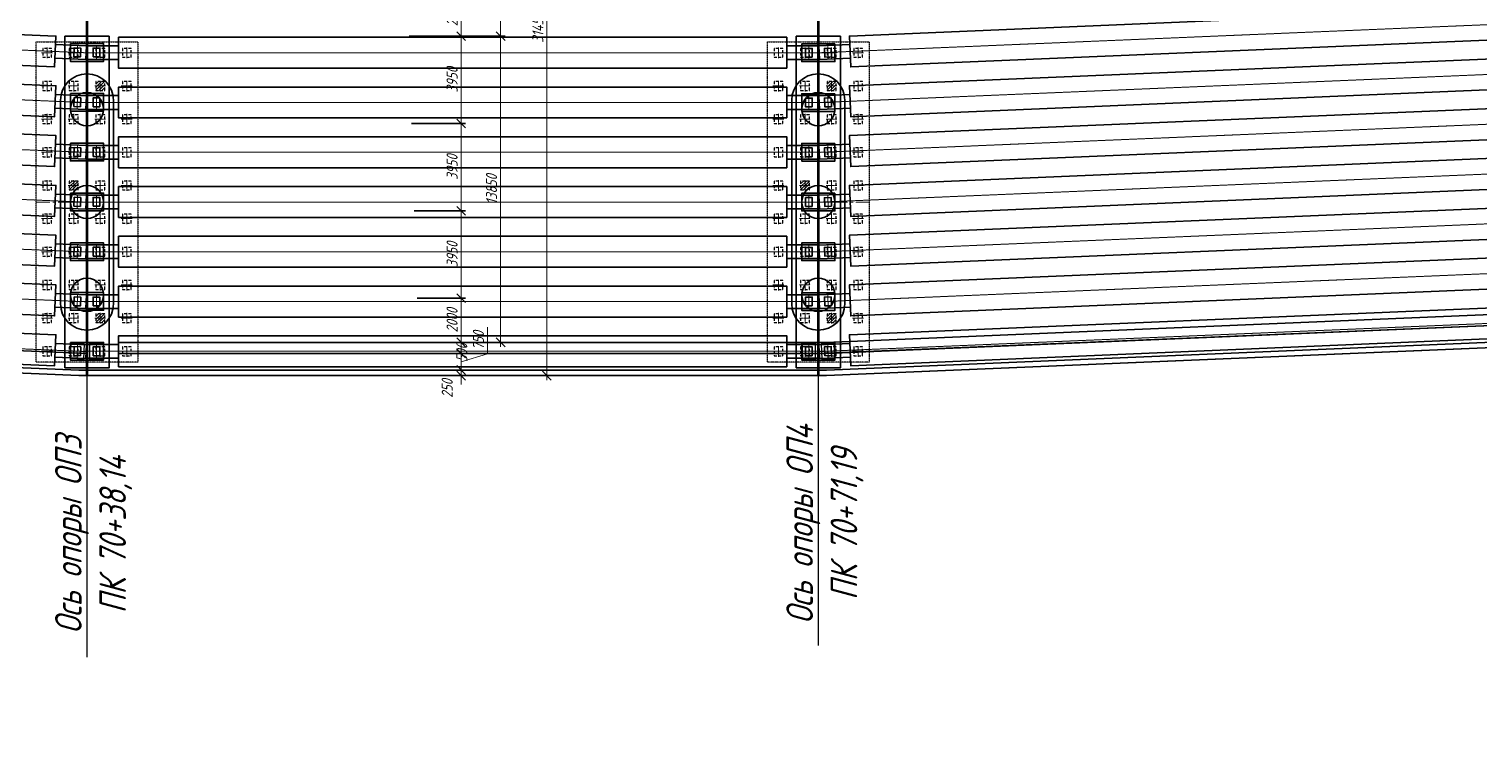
# Model space of a CAD drawing. Header units: millimetres. Extents: x 265754 to 14267433, y -6145605 to 2433772.
# Drawn here: x 6833926 to 6899456, y -503989 to -472330 of the extents above; entities that cross this region are included whole.
import ezdxf
from ezdxf import colors
from ezdxf.entities.mleader import LeaderData, LeaderLine
from ezdxf.math import Vec2, Vec3

# ---------------------------------------------------------------- set-up
doc = ezdxf.new("R2010")
doc.units = ezdxf.units.MM
doc.linetypes.add('невидимая', pattern=[9.525, 6.35, -3.175])
doc.linetypes.add('осевая', pattern=[2, 1.25, -0.25, 0.25, -0.25])
for name, color, linetype, lineweight in [('1-Бетон', 106, 'Continuous', 35), ('ИС_Выноски', 3, 'Continuous', 18), ('ИС_Ось', 3, 'осевая', 18), ('ИС_Размер', 3, 'Continuous', 18)]:
    doc.layers.add(name, color=color, linetype=linetype, lineweight=lineweight)
doc.layers.add('_Defpoints', color=8, linetype='Continuous', plot=False)
doc.layers.add('ИС_Невидимая', color=4, linetype='невидимая')
doc.layers.add('Штриховая', color=7, linetype='Continuous')
doc.styles.add('0', font='isocpeur.ttf', dxfattribs={"width": 0.8, "oblique": 15})
doc.styles.add('ISOCPEUR', font='isocpeur.ttf', dxfattribs={"width": 0.8, "oblique": 15, "height": 2.5})
doc.dimstyles.new('М200', dxfattribs={"dimscale": 200, "dimtxt": 2.5, "dimasz": 2, "dimexe": 1, "dimexo": 1, "dimgap": 0.8, "dimtad": 1, "dimdec": 0, "dimzin": 0, "dimdsep": 46, "dimtxsty": '0', "dimblk": 'OBLIQUE', "dimcen": 0.09, "dimdle": 1, "dimclrd": 256, "dimclre": 256, "dimclrt": 256, "dimadec": 4, "dimazin": 0, "dimtfac": 1, "dimtdec": 0, "dimtmove": 1, "dimatfit": 2, "dimfxl": 1, "dimtolj": 1, "dimtzin": 0, "dimlwd": -1, "dimarcsym": 0})
doc.dimstyles.new('М400нов', dxfattribs={"dimscale": 400, "dimtxt": 2.5, "dimasz": 2, "dimexe": 1, "dimexo": 1, "dimgap": 0.8, "dimtad": 1, "dimdec": 0, "dimzin": 0, "dimdsep": 46, "dimtxsty": '0', "dimblk": 'OBLIQUE', "dimcen": 0.09, "dimdle": 1, "dimclrd": 256, "dimclre": 256, "dimclrt": 256, "dimadec": 4, "dimazin": 0, "dimtfac": 1, "dimtdec": 0, "dimtmove": 1, "dimatfit": 2, "dimfxl": 1, "dimtolj": 1, "dimtzin": 0, "dimlwd": -1, "dimarcsym": 0})

# ---------------------------------------------------------------- blocks, each defined once
blk = doc.blocks.new('_None')
blk = doc.blocks.new('*D292')
at = {"layer": '1-Бетон', "transparency": 16777216}
blk.add_line((6933750, -658489), (6934314, -664008), dxfattribs=at)
blk.add_solid([(6934447, -663994), (6934182, -664022), (6934396, -664804)], dxfattribs=at)
at = {"layer": 'Defpoints', "color": 0, "transparency": 16777216}
for p in [(6853074, 131052), (6934396, -664804)]:
    blk.add_point(p, dxfattribs=at)
at = {"layer": '1-Бетон', "transparency": 16777216, "insert": (6934808, -660767), "char_height": 1000, "attachment_point": 5, "rotation": 275.83435, "style": '0'}
blk.add_mtext('\\A1;R800000', dxfattribs=at)
blk = doc.blocks.new('б33 план')
at = {"layer": '1-Бетон'}
blk.add_lwpolyline([(1400, 700), (31600, 700), (31600, -700), (1400, -700)], close=True, dxfattribs=at)
for points in [[(1400, 310), (0, 310), (0, -310), (1400, -310)], [(31600, 310), (33000, 310), (33000, -310), (31600, -310)]]:
    blk.add_lwpolyline(points, dxfattribs=at)
at = {"layer": 'ИС_Ось', "color": 3, "ltscale": 20}
for points in [[(0, 0), (33000, 0)], [(400, 310), (400, -310)], [(32600, 310), (32600, -310)]]:
    blk.add_lwpolyline(points, dxfattribs=at)
blk = doc.blocks.new('*U1858')
at = {"rotation": 182.4098864728825}
blk.add_blockref('б33 план', (16485, 694), dxfattribs=at)
blk = doc.blocks.new('*U1859')
at = {"layer": '_Defpoints', "color": 0, "linetype": 'ByBlock', "lineweight": -2, "transparency": 16777216}
for p in [(0, -15764), (0, -18016), (0, -20268), (0, -22520), (0, -24772), (0, -27024), (0, -29276)]:
    blk.add_blockref('*U1858', p, dxfattribs=at)
blk = doc.blocks.new('*U1856')
blk.add_blockref('б33 план', (-16500, 0))
blk = doc.blocks.new('*U1857')
at = {"layer": '_Defpoints', "color": 0, "linetype": 'ByBlock', "lineweight": -2, "transparency": 16777216}
for p in [(0, 29250), (0, 27000), (0, 24750), (0, 22500), (0, 20250), (0, 18000), (0, 15750), (0, 13500), (0, 11250), (0, 9000), (0, 6750), (0, 4500), (0, 2250), (0, 0)]:
    blk.add_blockref('*U1856', p, dxfattribs=at)
blk = doc.blocks.new('_OBLIQUE')
at = {"color": 0, "linetype": 'ByBlock', "lineweight": -2}
blk.add_line((0.5, 0.5), (-0.5, -0.5), dxfattribs=at)
blk = doc.blocks.new('*D162')
at = {"layer": 'Defpoints', "color": 0, "linetype": 'Continuous', "transparency": 16777216}
for p in [(6486585, -666598), (6486826, -671298), (6491153, -671298)]:
    blk.add_point(p, dxfattribs=at)
at = {"layer": 'ИС_Размер', "transparency": 16777216}
blk.add_line((6491153, -666398), (6491153, -671498), dxfattribs=at)
at = {"layer": 'ИС_Размер', "lineweight": -2, "transparency": 16777216}
for p, q in [((6486785, -666598), (6491353, -666598)), ((6487026, -671298), (6491353, -671298))]:
    blk.add_line(p, q, dxfattribs=at)
at = {"layer": 'ИС_Размер', "linetype": 'Continuous', "transparency": 16777216, "xscale": 400, "yscale": 400, "zscale": 400}
for p, rotation in [((6491153, -666598), 90), ((6491153, -671298), 270)]:
    blk.add_blockref('_OBLIQUE', p, dxfattribs=dict(at, rotation=rotation))
at = {"layer": 'ИС_Размер', "linetype": 'Continuous', "transparency": 16777216, "insert": (6490743, -668948), "char_height": 500, "attachment_point": 5, "rotation": 90, "style": '0'}
blk.add_mtext('\\A1;4700', dxfattribs=at)
blk = doc.blocks.new('*D163')
at = {"layer": 'Defpoints', "color": 0, "transparency": 16777216}
for p in [(6487369, -669298), (6486826, -671298), (6489371, -671298)]:
    blk.add_point(p, dxfattribs=at)
at = {"layer": 'ИС_Размер', "lineweight": -2, "transparency": 16777216}
for p, q in [((6487569, -669298), (6489571, -669298)), ((6487026, -671298), (6489571, -671298))]:
    blk.add_line(p, q, dxfattribs=at)
at = {"layer": 'ИС_Размер', "transparency": 16777216}
blk.add_line((6489371, -669098), (6489371, -671498), dxfattribs=at)
at = {"layer": 'ИС_Размер', "transparency": 16777216, "xscale": 400, "yscale": 400, "zscale": 400}
for p, rotation in [((6489371, -669298), 90), ((6489371, -671298), 270)]:
    blk.add_blockref('_OBLIQUE', p, dxfattribs=dict(at, rotation=rotation))
at = {"layer": 'ИС_Размер', "transparency": 16777216, "insert": (6488961, -670298), "char_height": 500, "attachment_point": 5, "rotation": 90, "style": '0'}
blk.add_mtext('\\A1;2000', dxfattribs=at)
blk = doc.blocks.new('*D164')
at = {"layer": 'Defpoints', "color": 0, "linetype": 'Continuous', "transparency": 16777216}
for p in [(6486826, -671298), (6486932, -675248), (6489371, -675248)]:
    blk.add_point(p, dxfattribs=at)
at = {"layer": 'ИС_Размер', "lineweight": -2, "transparency": 16777216}
for p, q in [((6487026, -671298), (6489571, -671298)), ((6487132, -675248), (6489571, -675248))]:
    blk.add_line(p, q, dxfattribs=at)
at = {"layer": 'ИС_Размер', "transparency": 16777216}
blk.add_line((6489371, -671098), (6489371, -675448), dxfattribs=at)
at = {"layer": 'ИС_Размер', "linetype": 'Continuous', "transparency": 16777216, "xscale": 400, "yscale": 400, "zscale": 400}
for p, rotation in [((6489371, -671298), 90), ((6489371, -675248), 270)]:
    blk.add_blockref('_OBLIQUE', p, dxfattribs=dict(at, rotation=rotation))
at = {"layer": 'ИС_Размер', "linetype": 'Continuous', "transparency": 16777216, "insert": (6488961, -673273), "char_height": 500, "attachment_point": 5, "rotation": 90, "style": '0'}
blk.add_mtext('\\A1;3950', dxfattribs=at)
blk = doc.blocks.new('*D165')
at = {"layer": 'Defpoints', "color": 0, "linetype": 'Continuous', "transparency": 16777216}
for p in [(6486932, -675248), (6487055, -679198), (6489371, -679198)]:
    blk.add_point(p, dxfattribs=at)
at = {"layer": 'ИС_Размер', "lineweight": -2, "transparency": 16777216}
for p, q in [((6487132, -675248), (6489571, -675248)), ((6487255, -679198), (6489571, -679198))]:
    blk.add_line(p, q, dxfattribs=at)
at = {"layer": 'ИС_Размер', "transparency": 16777216}
blk.add_line((6489371, -675048), (6489371, -679398), dxfattribs=at)
at = {"layer": 'ИС_Размер', "linetype": 'Continuous', "transparency": 16777216, "xscale": 400, "yscale": 400, "zscale": 400}
for p, rotation in [((6489371, -675248), 90), ((6489371, -679198), 270)]:
    blk.add_blockref('_OBLIQUE', p, dxfattribs=dict(at, rotation=rotation))
at = {"layer": 'ИС_Размер', "linetype": 'Continuous', "transparency": 16777216, "insert": (6488961, -677223), "char_height": 500, "attachment_point": 5, "rotation": 90, "style": '0'}
blk.add_mtext('\\A1;3950', dxfattribs=at)
blk = doc.blocks.new('*D166')
at = {"layer": 'Defpoints', "color": 0, "linetype": 'Continuous', "transparency": 16777216}
for p in [(6487182, -683148), (6487814, -685148), (6489371, -685148)]:
    blk.add_point(p, dxfattribs=at)
at = {"layer": 'ИС_Размер', "lineweight": -2, "transparency": 16777216}
for p, q in [((6487382, -683148), (6489571, -683148)), ((6488014, -685148), (6489571, -685148))]:
    blk.add_line(p, q, dxfattribs=at)
at = {"layer": 'ИС_Размер', "transparency": 16777216}
blk.add_line((6489371, -682948), (6489371, -685348), dxfattribs=at)
at = {"layer": 'ИС_Размер', "linetype": 'Continuous', "transparency": 16777216, "xscale": 400, "yscale": 400, "zscale": 400}
for p, rotation in [((6489371, -683148), 90), ((6489371, -685148), 270)]:
    blk.add_blockref('_OBLIQUE', p, dxfattribs=dict(at, rotation=rotation))
at = {"layer": 'ИС_Размер', "linetype": 'Continuous', "transparency": 16777216, "insert": (6488961, -684148), "char_height": 500, "attachment_point": 5, "rotation": 90, "style": '0'}
blk.add_mtext('\\A1;2000', dxfattribs=at)
blk = doc.blocks.new('*D167')
at = {"layer": 'Defpoints', "color": 0, "transparency": 16777216}
for p in [(6487217, -686398), (6487217, -686648), (6489371, -686648)]:
    blk.add_point(p, dxfattribs=at)
at = {"layer": 'ИС_Размер', "transparency": 16777216}
for p, q in [((6489371, -686398), (6489371, -685998)), ((6489371, -686398), (6489371, -686648)), ((6489371, -686648), (6489371, -687048))]:
    blk.add_line(p, q, dxfattribs=at)
at = {"layer": 'ИС_Размер', "lineweight": -2, "transparency": 16777216}
for p, q in [((6487417, -686398), (6489571, -686398)), ((6487417, -686648), (6489571, -686648))]:
    blk.add_line(p, q, dxfattribs=at)
at = {"layer": 'ИС_Размер', "transparency": 16777216, "xscale": 400, "yscale": 400, "zscale": 400}
for p, rotation in [((6489371, -686398), 270), ((6489371, -686648), 90)]:
    blk.add_blockref('_OBLIQUE', p, dxfattribs=dict(at, rotation=rotation))
at = {"layer": 'ИС_Размер', "transparency": 16777216, "insert": (6488742, -687234), "char_height": 500, "attachment_point": 5, "rotation": 90, "style": '0'}
blk.add_mtext('\\A1;250', dxfattribs=at)
blk = doc.blocks.new('*D168')
at = {"layer": 'Defpoints', "color": 0, "transparency": 16777216}
for p in [(6487814, -685148), (6487174, -685647), (6489371, -685647)]:
    blk.add_point(p, dxfattribs=at)
at = {"layer": 'ИС_Размер', "lineweight": -2, "transparency": 16777216}
for p, q in [((6488014, -685148), (6489571, -685148)), ((6487374, -685647), (6489571, -685647))]:
    blk.add_line(p, q, dxfattribs=at)
at = {"layer": 'ИС_Размер', "transparency": 16777216}
blk.add_line((6489371, -684948), (6489371, -685847), dxfattribs=at)
at = {"layer": 'ИС_Размер', "transparency": 16777216, "xscale": 400, "yscale": 400, "zscale": 400}
for p, rotation in [((6489371, -685148), 90), ((6489371, -685647), 270)]:
    blk.add_blockref('_OBLIQUE', p, dxfattribs=dict(at, rotation=rotation))
at = {"layer": 'ИС_Размер', "transparency": 16777216, "insert": (6489399, -685610), "char_height": 500, "attachment_point": 5, "rotation": 90, "style": '0'}
blk.add_mtext('\\A1;500', dxfattribs=at)
blk = doc.blocks.new('*D169')
at = {"layer": 'Defpoints', "color": 0, "transparency": 16777216}
for p in [(6487174, -685647), (6487217, -686398), (6489371, -686398)]:
    blk.add_point(p, dxfattribs=at)
at = {"layer": 'ИС_Размер', "transparency": 16777216}
for p, q in [((6490561, -685665), (6490561, -684451)), ((6489371, -685447), (6489371, -686598)), ((6489371, -686022), (6490561, -685665))]:
    blk.add_line(p, q, dxfattribs=at)
at = {"layer": 'ИС_Размер', "lineweight": -2, "transparency": 16777216}
for p, q in [((6487374, -685647), (6489571, -685647)), ((6487417, -686398), (6489571, -686398))]:
    blk.add_line(p, q, dxfattribs=at)
at = {"layer": 'ИС_Размер', "transparency": 16777216, "xscale": 400, "yscale": 400, "zscale": 400}
for p, rotation in [((6489371, -685647), 90), ((6489371, -686398), 270)]:
    blk.add_blockref('_OBLIQUE', p, dxfattribs=dict(at, rotation=rotation))
at = {"layer": 'ИС_Размер', "transparency": 16777216, "insert": (6490151, -685058), "char_height": 500, "attachment_point": 5, "rotation": 90, "style": '0'}
blk.add_mtext('\\A1;750', dxfattribs=at)
blk = doc.blocks.new('*D170')
at = {"layer": 'Defpoints', "color": 0, "linetype": 'Continuous', "transparency": 16777216}
for p in [(6487318, -655198), (6487217, -686648), (6493246, -686648)]:
    blk.add_point(p, dxfattribs=at)
at = {"layer": 'ИС_Размер', "lineweight": -2, "transparency": 16777216}
for p, q in [((6487518, -655198), (6493446, -655198)), ((6487417, -686648), (6493446, -686648))]:
    blk.add_line(p, q, dxfattribs=at)
at = {"layer": 'ИС_Размер', "transparency": 16777216}
blk.add_line((6493246, -654998), (6493246, -686848), dxfattribs=at)
at = {"layer": 'ИС_Размер', "linetype": 'Continuous', "transparency": 16777216, "xscale": 400, "yscale": 400, "zscale": 400}
for p, rotation in [((6493246, -655198), 90), ((6493246, -686648), 270)]:
    blk.add_blockref('_OBLIQUE', p, dxfattribs=dict(at, rotation=rotation))
at = {"layer": 'ИС_Размер', "linetype": 'Continuous', "transparency": 16777216, "insert": (6492836, -670923), "char_height": 500, "attachment_point": 5, "rotation": 90, "style": '0'}
blk.add_mtext('\\A1;31450', dxfattribs=at)
blk = doc.blocks.new('*D171')
at = {"layer": 'Defpoints', "color": 0, "linetype": 'Continuous', "transparency": 16777216}
for p in [(6486826, -671298), (6491153, -671298), (6487814, -685148)]:
    blk.add_point(p, dxfattribs=at)
at = {"layer": 'ИС_Размер', "lineweight": -2, "transparency": 16777216}
for p, q in [((6487026, -671298), (6491353, -671298)), ((6488014, -685148), (6491353, -685148))]:
    blk.add_line(p, q, dxfattribs=at)
at = {"layer": 'ИС_Размер', "transparency": 16777216}
blk.add_line((6491153, -685348), (6491153, -671098), dxfattribs=at)
at = {"layer": 'ИС_Размер', "linetype": 'Continuous', "transparency": 16777216, "xscale": 400, "yscale": 400, "zscale": 400}
for p, rotation in [((6491153, -671298), 90), ((6491153, -685148), 270)]:
    blk.add_blockref('_OBLIQUE', p, dxfattribs=dict(at, rotation=rotation))
at = {"layer": 'ИС_Размер', "linetype": 'Continuous', "transparency": 16777216, "insert": (6490743, -678223), "char_height": 500, "attachment_point": 5, "rotation": 90, "style": '0'}
blk.add_mtext('\\A1;13850', dxfattribs=at)
blk = doc.blocks.new('*D181')
at = {"layer": 'Defpoints', "color": 0, "linetype": 'Continuous', "transparency": 16777216}
for p in [(6487055, -679198), (6487182, -683148), (6489371, -683148)]:
    blk.add_point(p, dxfattribs=at)
at = {"layer": 'ИС_Размер', "lineweight": -2, "transparency": 16777216}
for p, q in [((6487255, -679198), (6489571, -679198)), ((6487382, -683148), (6489571, -683148))]:
    blk.add_line(p, q, dxfattribs=at)
at = {"layer": 'ИС_Размер', "transparency": 16777216}
blk.add_line((6489371, -678998), (6489371, -683348), dxfattribs=at)
at = {"layer": 'ИС_Размер', "linetype": 'Continuous', "transparency": 16777216, "xscale": 400, "yscale": 400, "zscale": 400}
for p, rotation in [((6489371, -679198), 90), ((6489371, -683148), 270)]:
    blk.add_blockref('_OBLIQUE', p, dxfattribs=dict(at, rotation=rotation))
at = {"layer": 'ИС_Размер', "linetype": 'Continuous', "transparency": 16777216, "insert": (6488961, -681173), "char_height": 500, "attachment_point": 5, "rotation": 90, "style": '0'}
blk.add_mtext('\\A1;3950', dxfattribs=at)
blk = doc.blocks.new('*U1862')
at = {"rotation": 182.4098864728825}
blk.add_blockref('б33 план', (16485, 694), dxfattribs=at)
blk = doc.blocks.new('*U1863')
at = {"layer": '_Defpoints', "color": 0, "linetype": 'ByBlock', "lineweight": -2, "transparency": 16777216}
for p in [(0, -15764), (0, -18016), (0, -20268), (0, -22520), (0, -24772), (0, -27024), (0, -29276)]:
    blk.add_blockref('*U1862', p, dxfattribs=at)
blk = doc.blocks.new('*U1377')
at = {"layer": '1-Бетон'}
blk.add_circle((0, 0), 750, dxfattribs=at)
blk = doc.blocks.new('*U1378')
at = {"layer": '1-Бетон', "color": 0, "linetype": 'ByBlock', "lineweight": -2, "transparency": 16777216}
for p in [(0, 0), (4200, 0), (8400, 0)]:
    blk.add_blockref('*U1377', p, dxfattribs=at)
blk = doc.blocks.new('*U1373')
at = {"layer": 'ИС_Ось', "ltscale": 500}
blk.add_line((0, -725), (0, 725), dxfattribs=at)
blk = doc.blocks.new('*U1374')
at = {"layer": '1-Бетон', "color": 0, "linetype": 'ByBlock', "lineweight": -2, "transparency": 16777216}
for p in [(0, 0), (2250, 0), (4500, 0), (6750, 0), (9000, 0), (11250, 0), (13500, 0)]:
    blk.add_blockref('*U1373', p, dxfattribs=at)
blk = doc.blocks.new('*U1387')
at = {"layer": '1-Бетон'}
blk.add_circle((0, 0), 750, dxfattribs=at)
blk = doc.blocks.new('*U1388')
at = {"layer": '1-Бетон', "color": 0, "linetype": 'ByBlock', "lineweight": -2, "transparency": 16777216}
for p in [(0, 0), (4200, 0), (8400, 0)]:
    blk.add_blockref('*U1387', p, dxfattribs=at)
blk = doc.blocks.new('*U1383')
at = {"layer": 'ИС_Ось', "ltscale": 500}
blk.add_line((0, -725), (0, 725), dxfattribs=at)
blk = doc.blocks.new('*U1384')
at = {"layer": '1-Бетон', "color": 0, "linetype": 'ByBlock', "lineweight": -2, "transparency": 16777216}
for p in [(0, 0), (2250, 0), (4500, 0), (6750, 0), (9000, 0), (11250, 0), (13500, 0)]:
    blk.add_blockref('*U1383', p, dxfattribs=at)
blk = doc.blocks.new('*U2134')
at = {"layer": 'ИС_Невидимая', "ltscale": 20}
blk.add_lwpolyline([(-200, -200), (200, -200), (200, 200), (-200, 200), (-200, -200)], dxfattribs=at)
at = {"layer": 'ИС_Ось', "ltscale": 50}
for points in [[(-250, 0), (250, 0)], [(0, -250), (0, 250)]]:
    blk.add_lwpolyline(points, dxfattribs=at)
blk = doc.blocks.new('*U2135')
at = {"color": 0, "linetype": 'ByBlock', "lineweight": -2, "transparency": 16777216}
for p in [(0, 0), (1200, 0), (2400, 0), (3600, 0), (0, -1500), (1200, -1500), (2400, -1500), (3600, -1500), (0, -3000), (1200, -3000), (2400, -3000), (3600, -3000), (0, -4500), (1200, -4500), (2400, -4500), (3600, -4500), (0, -6000), (1200, -6000), (2400, -6000), (3600, -6000), (0, -7500), (1200, -7500), (2400, -7500), (3600, -7500), (0, -9000), (1200, -9000), (2400, -9000), (3600, -9000), (0, -10500), (1200, -10500), (2400, -10500), (3600, -10500), (0, -12000), (1200, -12000), (2400, -12000), (3600, -12000), (0, -13500), (1200, -13500), (2400, -13500), (3600, -13500)]:
    blk.add_blockref('*U2134', p, dxfattribs=at)
blk = doc.blocks.new('*U2122')
at = {"layer": 'ИС_Невидимая', "ltscale": 20}
blk.add_lwpolyline([(-200, -200), (200, -200), (200, 200), (-200, 200), (-200, -200)], dxfattribs=at)
at = {"layer": 'ИС_Ось', "ltscale": 50}
for points in [[(-250, 0), (250, 0)], [(0, -250), (0, 250)]]:
    blk.add_lwpolyline(points, dxfattribs=at)
blk = doc.blocks.new('*U2123')
at = {"color": 0, "linetype": 'ByBlock', "lineweight": -2, "transparency": 16777216}
for p in [(0, 0), (1200, 0), (2400, 0), (3600, 0), (0, -1500), (1200, -1500), (2400, -1500), (3600, -1500), (0, -3000), (1200, -3000), (2400, -3000), (3600, -3000), (0, -4500), (1200, -4500), (2400, -4500), (3600, -4500), (0, -6000), (1200, -6000), (2400, -6000), (3600, -6000), (0, -7500), (1200, -7500), (2400, -7500), (3600, -7500), (0, -9000), (1200, -9000), (2400, -9000), (3600, -9000), (0, -10500), (1200, -10500), (2400, -10500), (3600, -10500), (0, -12000), (1200, -12000), (2400, -12000), (3600, -12000), (0, -13500), (1200, -13500), (2400, -13500), (3600, -13500)]:
    blk.add_blockref('*U2122', p, dxfattribs=at)
blk = doc.blocks.new('мост план кальмиус')
at = {"layer": 'ИС_Выноски'}
ml = blk.add_multileader_mtext('Standard', dxfattribs=at)
ml.set_content('Ось опоры ОП3 \\PПК 70+38,14', color=256, style='ISOCPEUR')
ml.set_leader_properties(color=256, linetype='ByLayer')
ml.set_arrow_properties(name='NONE')
ml.build(insert=Vec2(0, 0))
ml.multileader.update_dxf_attribs({"text_left_attachment_type": 6, "text_right_attachment_type": 6, "dogleg_length": 0.36, "arrow_head_size": 600, "scale": 200})
ctx = ml.context
ctx.base_point, ctx.scale, ctx.char_height, ctx.arrow_head_size, ctx.landing_gap_size, ctx.plane_origin, ctx.plane_x_axis, ctx.plane_y_axis = Vec3(-16526.7, -29664.4), 200, 1200, 600, 125, Vec3(-9531, -10788.8), Vec3(0, 1), Vec3(-1, 0)
ctx.left_attachment, ctx.right_attachment, ctx.text_align_type = 6, 6, 1
notes = []
notes.append((ctx, [(1, (1, 1, 0), (-16526.7, -19970.3), (0, -1), 161, [(1, [(-16526.7, -17624.6)], 0, [])])]))
ctx.mtext.insert, ctx.mtext.text_direction, ctx.mtext.rotation, ctx.mtext.width, ctx.mtext.alignment, ctx.mtext.flow_direction = Vec3(-17966.7, -24897.9), Vec3(0, 1), 1.5707963, 11378.466, 2, 5
ml = blk.add_multileader_mtext('Standard', dxfattribs=at)
ml.set_content('Ось опоры ОП4 \\PПК 70+71,19', color=256, style='ISOCPEUR')
ml.set_leader_properties(color=256, linetype='ByLayer')
ml.set_arrow_properties(name='NONE')
ml.build(insert=Vec2(0, 0))
ml.multileader.update_dxf_attribs({"text_left_attachment_type": 6, "text_right_attachment_type": 6, "dogleg_length": 0.36, "arrow_head_size": 600, "scale": 200})
ctx = ml.context
ctx.base_point, ctx.scale, ctx.char_height, ctx.arrow_head_size, ctx.landing_gap_size, ctx.plane_origin, ctx.plane_x_axis, ctx.plane_y_axis = Vec3(16523.3, -29240.8), 200, 1200, 600, 125, Vec3(23519, -10788.8), Vec3(0, 1), Vec3(-1, 0)
ctx.left_attachment, ctx.right_attachment, ctx.text_align_type = 6, 6, 1
notes.append((ctx, [(1, (1, 1, 0), (16523.3, -19450.7), (0, -1), 161, [(1, [(16523.3, -17624.6)], 0, [])])]))
ctx.mtext.insert, ctx.mtext.text_direction, ctx.mtext.rotation, ctx.mtext.width, ctx.mtext.alignment, ctx.mtext.flow_direction = Vec3(15083.3, -24426.3), Vec3(0, 1), 1.5707963, 10889.447, 2, 5
for ctx, leaders in notes:
    for number, flags, end, landing, length, lines in leaders:
        leader = LeaderData()
        leader.index, (leader.has_last_leader_line, leader.has_dogleg_vector, leader.attachment_direction) = number, flags
        leader.last_leader_point, leader.dogleg_vector, leader.dogleg_length = Vec3(end), Vec3(landing), length
        for number, points, colour, breaks in lines:
            line = LeaderLine()
            line.index, line.vertices, line.color, line.breaks = number, Vec3.list(points), colors.encode_raw_color(colour), breaks
            leader.lines.append(line)
        ctx.leaders.append(leader)
blk = doc.blocks.new('размеры')
at = {"layer": 'ИС_Размер', "linetype": 'Continuous'}
for base, p1, p2, picture, middle in [((3874.4, -17699.7), (-2053.5, 13750), (-2154.5, -17699.7), '*D170', (3464.4, -1974.8)), ((1781.4, -2349.6), (-2786.8, 2350.4), (-2545.8, -2349.6), '*D162', (1371.4, 0.4)), ((0, -6299.6), (-2545.8, -2349.6), (-2439.7, -6299.6), '*D164', (-410, -4324.6)), ((1781.4, -2349.6), (-1557.1, -16199.6), (-2545.8, -2349.6), '*D171', (1371.4, -9274.6)), ((0, -10249.6), (-2439.7, -6299.6), (-2316.3, -10249.6), '*D165', (-410, -8274.6)), ((0, -14199.6), (-2316.3, -10249.6), (-2189.7, -14199.6), '*D181', (-410, -12224.6)), ((0, -16199.6), (-2189.7, -14199.6), (-1557.1, -16199.6), '*D166', (-410, -15199.6))]:
    dim = blk.add_linear_dim(base=base, p1=p1, p2=p2, angle=270, dimstyle='М200', dxfattribs=at)
    dim.commit()
    dim.dimension.update_dxf_attribs({"geometry": picture, "text_midpoint": middle, "insert": (-6489371.4, 668947.9)})
at = {"layer": 'ИС_Размер'}
for base, p1, p2, picture, middle, set_off in [((0, -2349.6), (-2002.8, -350), (-2545.8, -2349.6), '*D163', (-410, -1349.8), (-6489371.4, 668947.9)), ((0, -17449.6595), (-2196.9098, -16699.2417), (-2154.653, -17449.6595), '*D169', (780, -16557.4506), (-6489371.4073, 668947.9297))]:
    dim = blk.add_linear_dim(base=base, p1=p1, p2=p2, angle=270, dimstyle='М200', dxfattribs=at)
    dim.commit()
    dim.dimension.update_dxf_attribs({"geometry": picture, "text_midpoint": middle, "insert": set_off})
for base, p1, p2, angle, picture, middle in [((0, -16699.2), (-1557.1, -16199.6), (-2196.9, -16699.2), 270, '*D168', (437.3, -16661.9)), ((0, -17699.7), (-2154.7, -17449.7), (-2154.5, -17699.7), 90, '*D167', (-219.6, -18286.6))]:
    dim = blk.add_linear_dim(base=base, p1=p1, p2=p2, angle=angle, dimstyle='М200', dxfattribs=at)
    dim.commit()
    dim.dimension.update_dxf_attribs({"geometry": picture, "text_midpoint": middle, "dimtype": 128, "insert": (-6489371.4, 668947.9)})

msp = doc.modelspace()

# ---------------------------------------------------------------- hatches: boundary and pattern name
at = {"layer": 'Штриховая'}
h = msp.add_hatch(dxfattribs=at)
h.set_pattern_fill('ANSI31', color=256, scale=30, angle=-131.877480903)
h.set_pattern_definition([(45.00024, (6768595.5, -509507.66), (-67.35221, 67.35163), [])])
h.paths.add_polyline_path([(6836946.575, -475105.6617), (6837346.575, -475105.66), (6837346.5733, -474705.66), (6836946.5733, -474705.6617)])
h = msp.add_hatch(dxfattribs=at)
h.set_pattern_fill('ANSI31', color=256, scale=30, angle=-131.877480903)
h.set_pattern_definition([(45.00024, (6801645.5, -509507.66), (-67.35221, 67.35163), [])])
h.paths.add_polyline_path([(6869996.575, -475105.6617), (6870396.575, -475105.66), (6870396.5733, -474705.66), (6869996.5733, -474705.6617)])
h = msp.add_hatch(dxfattribs=at)
h.set_pattern_fill('ANSI31', color=256, scale=30, angle=-131.877480903)
h.set_pattern_definition([(45.00024, (6767395.5, -514007.66), (-67.35221, 67.35163), [])])
h.paths.add_polyline_path([(6835746.575, -479605.6617), (6836146.575, -479605.66), (6836146.5733, -479205.66), (6835746.5733, -479205.6617)])
h = msp.add_hatch(dxfattribs=at)
h.set_pattern_fill('ANSI31', color=256, scale=30, angle=-131.877480903)
h.set_pattern_definition([(45.00024, (6800445.5, -514007.66), (-67.35221, 67.35163), [])])
h.paths.add_polyline_path([(6868796.575, -479605.6617), (6869196.575, -479605.66), (6869196.5733, -479205.66), (6868796.5733, -479205.6617)])
h = msp.add_hatch(dxfattribs=at)
h.set_pattern_fill('ANSI31', color=256, scale=30, angle=-131.877480903)
h.set_pattern_definition([(45.00024, (6768595.5, -520007.66), (-67.35221, 67.35163), [])])
h.paths.add_polyline_path([(6836946.575, -485605.6617), (6837346.575, -485605.66), (6837346.5733, -485205.66), (6836946.5733, -485205.6617)])
h = msp.add_hatch(dxfattribs=at)
h.set_pattern_fill('ANSI31', color=256, scale=30, angle=-131.877480903)
h.set_pattern_definition([(45.00024, (6801645.5, -520007.66), (-67.35221, 67.35163), [])])
h.paths.add_polyline_path([(6869996.575, -485605.6617), (6870396.575, -485605.66), (6870396.5733, -485205.66), (6869996.5733, -485205.6617)])

# ---------------------------------------------------------------- linework, layer by layer
at = {"layer": '1-Бетон', "color": 4}
for points in [[(6836522.2504, -456542.2342), (6803551.425, -455167.3342), (6803551.425, -486632.5955), (6836177.1966, -488005.66), (6836522.2504, -488004.8387), (6836522.2504, -456542.2342)], [(6869622.2504, -456542.2342), (6902593.0758, -455167.3342), (6902593.0758, -486632.5955), (6869967.3041, -488005.66), (6869622.2504, -488004.8387), (6869622.2504, -456542.2342)], [(6836572.2504, -456554.8387), (6869572.2504, -456554.8387), (6869572.2504, -488004.8387), (6836572.2504, -488004.8387), (6836572.2504, -456554.8387)], [(6837971.8121, -486505.66), (6869935.7541, -486505.66), (6903579.075, -485089.7716), (6926618.9416, -483110.4751)], [(6837971.8121, -487005.66), (6869946.2708, -487005.66), (6903611.0002, -485588.8706), (6926618.9416, -483612.3167)]]:
    msp.add_lwpolyline(points, dxfattribs=at)
at = {"layer": '1-Бетон', "color": 3}
for points in [[(6835545.9742, -487656.4822), (6835546.3506, -472656.3043), (6837546.4167, -472655.3263), (6837546.0403, -487655.5041)], [(6868595.9742, -487656.4822), (6868596.3506, -472656.3043), (6870596.4167, -472655.3263), (6870596.0403, -487655.5041)]]:
    msp.add_lwpolyline(points, close=True, dxfattribs=at)
at = {"layer": '1-Бетон', "color": 5}
for points in [[(6835796.8121, -472993.66), (6837296.8121, -472993.66), (6837296.8121, -473793.66), (6835796.8121, -473793.66), (6835796.8121, -472993.66)], [(6870346.7975, -473005.4152), (6868846.7975, -473005.4152), (6868846.7975, -473805.4152), (6870346.7975, -473805.4152), (6870346.7975, -473005.4152)], [(6835951.3068, -473583.3567), (6835968.126, -473183.7104), (6836267.8607, -473196.3249), (6836251.0414, -473595.9711), (6835951.3068, -473583.3567)], [(6836821.8121, -473593.66), (6836821.8121, -473193.66), (6837121.8121, -473193.66), (6837121.8121, -473593.66), (6836821.8121, -473593.66)], [(6869321.7975, -473605.4152), (6869321.7975, -473205.4152), (6869021.7975, -473205.4152), (6869021.7975, -473605.4152), (6869321.7975, -473605.4152)], [(6870193.194, -473595.1119), (6870176.3748, -473195.4657), (6869876.6401, -473208.0801), (6869893.4593, -473607.7263), (6870193.194, -473595.1119)], [(6835796.8121, -475245.66), (6837296.8121, -475245.66), (6837296.8121, -476045.66), (6835796.8121, -476045.66), (6835796.8121, -475245.66)], [(6835951.3068, -475835.3567), (6835968.126, -475435.7104), (6836267.8607, -475448.3249), (6836251.0414, -475847.9711), (6835951.3068, -475835.3567)], [(6836821.8121, -475845.66), (6836821.8121, -475445.66), (6837121.8121, -475445.66), (6837121.8121, -475845.66), (6836821.8121, -475845.66)], [(6870346.7975, -475255.66), (6868846.7975, -475255.66), (6868846.7975, -476055.66), (6870346.7975, -476055.66), (6870346.7975, -475255.66)], [(6869321.7975, -475855.66), (6869321.7975, -475455.66), (6869021.7975, -475455.66), (6869021.7975, -475855.66), (6869321.7975, -475855.66)], [(6870193.194, -475845.3567), (6870176.3748, -475445.7104), (6869876.6401, -475458.3249), (6869893.4593, -475857.9711), (6870193.194, -475845.3567)], [(6835796.8121, -477497.66), (6837296.8121, -477497.66), (6837296.8121, -478297.66), (6835796.8121, -478297.66), (6835796.8121, -477497.66)], [(6835951.3068, -478087.3567), (6835968.126, -477687.7104), (6836267.8607, -477700.3249), (6836251.0414, -478099.9711), (6835951.3068, -478087.3567)], [(6836821.8121, -478097.66), (6836821.8121, -477697.66), (6837121.8121, -477697.66), (6837121.8121, -478097.66), (6836821.8121, -478097.66)], [(6870346.7975, -477505.66), (6868846.7975, -477505.66), (6868846.7975, -478305.66), (6870346.7975, -478305.66), (6870346.7975, -477505.66)], [(6869321.7975, -478105.66), (6869321.7975, -477705.66), (6869021.7975, -477705.66), (6869021.7975, -478105.66), (6869321.7975, -478105.66)], [(6870193.194, -478095.3567), (6870176.3748, -477695.7104), (6869876.6401, -477708.3249), (6869893.4593, -478107.9711), (6870193.194, -478095.3567)], [(6835796.8121, -479749.66), (6837296.8121, -479749.66), (6837296.8121, -480549.66), (6835796.8121, -480549.66), (6835796.8121, -479749.66)], [(6835951.3068, -480339.3567), (6835968.126, -479939.7104), (6836267.8607, -479952.3249), (6836251.0414, -480351.9711), (6835951.3068, -480339.3567)], [(6836821.8121, -480349.66), (6836821.8121, -479949.66), (6837121.8121, -479949.66), (6837121.8121, -480349.66), (6836821.8121, -480349.66)], [(6835796.8121, -482001.66), (6837296.8121, -482001.66), (6837296.8121, -482801.66), (6835796.8121, -482801.66), (6835796.8121, -482001.66)], [(6835951.3068, -482591.3567), (6835968.126, -482191.7104), (6836267.8607, -482204.3249), (6836251.0414, -482603.9711), (6835951.3068, -482591.3567)], [(6836821.8121, -482601.66), (6836821.8121, -482201.66), (6837121.8121, -482201.66), (6837121.8121, -482601.66), (6836821.8121, -482601.66)], [(6870346.7975, -482005.66), (6868846.7975, -482005.66), (6868846.7975, -482805.66), (6870346.7975, -482805.66), (6870346.7975, -482005.66)], [(6869321.7975, -482605.66), (6869321.7975, -482205.66), (6869021.7975, -482205.66), (6869021.7975, -482605.66), (6869321.7975, -482605.66)], [(6870193.194, -482595.3567), (6870176.3748, -482195.7104), (6869876.6401, -482208.3249), (6869893.4593, -482607.9711), (6870193.194, -482595.3567)], [(6835796.8121, -484253.66), (6837296.8121, -484253.66), (6837296.8121, -485053.66), (6835796.8121, -485053.66), (6835796.8121, -484253.66)], [(6870346.7975, -484255.66), (6868846.7975, -484255.66), (6868846.7975, -485055.66), (6870346.7975, -485055.66), (6870346.7975, -484255.66)], [(6835951.3068, -484843.3567), (6835968.126, -484443.7104), (6836267.8607, -484456.3249), (6836251.0414, -484855.9711), (6835951.3068, -484843.3567)], [(6836821.8121, -484853.66), (6836821.8121, -484453.66), (6837121.8121, -484453.66), (6837121.8121, -484853.66), (6836821.8121, -484853.66)], [(6869321.7975, -484855.66), (6869321.7975, -484455.66), (6869021.7975, -484455.66), (6869021.7975, -484855.66), (6869321.7975, -484855.66)], [(6870193.194, -484845.3567), (6870176.3748, -484445.7104), (6869876.6401, -484458.3249), (6869893.4593, -484857.9711), (6870193.194, -484845.3567)], [(6835796.8121, -486505.66), (6837296.8121, -486505.66), (6837296.8121, -487305.66), (6835796.8121, -487305.66), (6835796.8121, -486505.66)], [(6835951.3068, -487095.3567), (6835968.126, -486695.7104), (6836267.8607, -486708.3249), (6836251.0414, -487107.9711), (6835951.3068, -487095.3567)], [(6836821.8121, -487105.66), (6836821.8121, -486705.66), (6837121.8121, -486705.66), (6837121.8121, -487105.66), (6836821.8121, -487105.66)], [(6870346.7975, -486505.66), (6868846.7975, -486505.66), (6868846.7975, -487305.66), (6870346.7975, -487305.66), (6870346.7975, -486505.66)], [(6869321.7975, -487105.66), (6869321.7975, -486705.66), (6869021.7975, -486705.66), (6869021.7975, -487105.66), (6869321.7975, -487105.66)], [(6870193.194, -487095.3567), (6870176.3748, -486695.7104), (6869876.6401, -486708.3249), (6869893.4593, -487107.9711), (6870193.194, -487095.3567)]]:
    msp.add_lwpolyline(points, dxfattribs=at)
at = {"layer": '1-Бетон', "elevation": -5778.159}
for points in [[(6835346.8762, -484755.9707), (6835346.8762, -475556.0345, -0.9958479419), (6837746.8762, -475556.0345), (6837746.8762, -484755.9707, -0.9958479419)], [(6868396.8762, -484755.9707), (6868396.8762, -475556.0345, -0.9958479419), (6870796.8762, -475556.0345), (6870796.8762, -484755.9707, -0.9958479419)]]:
    msp.add_lwpolyline(points, format="xyb", close=True, dxfattribs=at)
at = {"layer": '1-Бетон', "color": 5, "elevation": 5778.159}
for points in [[(6870346.7975, -479756.66), (6868846.7975, -479756.66), (6868846.7975, -480556.66), (6870346.7975, -480556.66), (6870346.7975, -479756.66)], [(6869321.7975, -480356.66), (6869321.7975, -479956.66), (6869021.7975, -479956.66), (6869021.7975, -480356.66), (6869321.7975, -480356.66)], [(6870193.194, -480346.3567), (6870176.3748, -479946.7104), (6869876.6401, -479959.3249), (6869893.4593, -480358.9711), (6870193.194, -480346.3567)]]:
    msp.add_lwpolyline(points, dxfattribs=at)
at = {"layer": '1-Бетон'}
for points in [[(6926618.9416, -484365.0792), (6903658.8881, -486337.5192), (6869962.0458, -487755.66), (6836182.455, -487755.66), (6802485.6126, -486337.5192), (6779525.5592, -484365.0792)], [(6779525.5592, -484616), (6802469.65, -486587.0687), (6836177.1966, -488005.66), (6869967.3041, -488005.66), (6903674.8508, -486587.0687), (6926618.9416, -484616)], [(6836563.6054, -487005.6942), (6803591.8126, -485640.9785)], [(6869580.8954, -487005.6942), (6902552.6882, -485640.9785)], [(6835080.4515, -487559.1491), (6804907.1607, -486289.2979)], [(6871064.0493, -487559.1491), (6901237.3401, -486289.2979)], [(6868171.8121, -487605.66), (6837971.8121, -487605.66)]]:
    msp.add_lwpolyline(points, dxfattribs=at)
at = {"layer": '_Defpoints', "color": 2}
for points in [[(6835795.1322, -487238.9168), (6835824.5659, -486539.5359), (6836424.0352, -486564.7647), (6836394.6016, -487264.1456)], [(6836671.8121, -487255.66), (6836671.8121, -486555.66), (6837271.8121, -486555.66), (6837271.8121, -487255.66)], [(6869471.7975, -487255.66), (6869471.7975, -486555.66), (6868871.7975, -486555.66), (6868871.7975, -487255.66)], [(6870349.3686, -487238.9168), (6870319.9349, -486539.5359), (6869720.4656, -486564.7647), (6869749.8992, -487264.1456)]]:
    msp.add_lwpolyline(points, close=True, dxfattribs=at)
at = {"layer": 'ИС_Невидимая', "ltscale": 0.1}
for points in [[(6834246.575, -487405.66), (6834246.575, -472905.66), (6838846.575, -472905.66), (6838846.575, -487405.66), (6834246.575, -487405.66)], [(6867296.575, -487405.66), (6867296.575, -472905.66), (6871896.575, -472905.66), (6871896.575, -487405.66), (6867296.575, -487405.66)]]:
    msp.add_lwpolyline(points, dxfattribs=at)
at = {"layer": 'ИС_Ось', "color": 1, "ltscale": 500}
for points in [[(6836546.8121, -487405.66), (6836546.8121, -472379.2996)], [(6869596.8121, -487405.66), (6869596.8121, -472379.2996)], [(6834246.575, -480156.0156), (6838846.575, -480156.0156)], [(6867296.575, -480155.4152), (6871896.575, -480155.4152)]]:
    msp.add_lwpolyline(points, dxfattribs=at)

# ---------------------------------------------------------------- block references
at = {"color": 1}
for name, p in [('*U2135', (6834746.575, -473405.66)), ('*U2123', (6867796.575, -473405.66))]:
    msp.add_blockref(name, p, dxfattribs=at)
at = {"layer": '1-Бетон'}
for name, p in [('мост план кальмиус', (6853073.53, -668947.9294)), ('размеры', (6853456.2743, -470304.8853))]:
    msp.add_blockref(name, p, dxfattribs=at)
at = {"layer": '1-Бетон', "rotation": 90}
for name, p in [('*U1374', (6836546.8121, -486905.4152)), ('*U1384', (6869596.8121, -486905.4152)), ('*U1378', (6836546.8121, -484355.4152)), ('*U1388', (6869596.8121, -484355.4152))]:
    msp.add_blockref(name, p, dxfattribs=at)
at = {"layer": '_Defpoints', "xscale": -1}
msp.add_blockref('*U1863', (6820023.8227, -456948.8671), dxfattribs=at)
at = {"layer": '_Defpoints'}
msp.add_blockref('*U1859', (6886120.6781, -456948.8671), dxfattribs=at)
at = {"layer": '_Defpoints', "rotation": 180}
msp.add_blockref('*U1857', (6853071.8121, -457655.66), dxfattribs=at)

# ---------------------------------------------------------------- dimensions: what is measured, and where the dimension line sits
at = {"layer": '1-Бетон'}
dim = msp.add_radius_dim(center=(6853073.53, 131052.1027), mpoint=(6934395.7587, -664803.8808), dimstyle='М400нов', override={"dimsah": 1}, dxfattribs=at)
dim.commit()
dim.dimension.update_dxf_attribs({"geometry": '*D292', "text_midpoint": (6933991.7931, -660850.4916), "dimtype": 164})

# ---------------------------------------------------------------- leaders
at = {"layer": 'ИС_Выноски'}
ml = msp.add_multileader_mtext('Standard', dxfattribs=at)
ml.set_content('Ось опоры ОП3 \\PПК 70+38,14', color=256, style='ISOCPEUR')
ml.set_leader_properties(color=256, linetype='ByLayer')
ml.set_arrow_properties(name='NONE')
ml.build(insert=Vec2(0, 0))
ml.multileader.update_dxf_attribs({"text_left_attachment_type": 6, "text_right_attachment_type": 6, "dogleg_length": 0.36, "arrow_head_size": 600, "scale": 200})
ctx = ml.context
ctx.base_point, ctx.scale, ctx.char_height, ctx.arrow_head_size, ctx.landing_gap_size, ctx.plane_origin, ctx.plane_x_axis, ctx.plane_y_axis = Vec3(6836546.8121, -499969.3062), 200, 1200, 600, 125, Vec3(6843542.4886, -481093.6925), Vec3(0, 1), Vec3(-1, 0)
ctx.left_attachment, ctx.right_attachment, ctx.text_align_type = 6, 6, 1
notes = []
notes.append((ctx, [(1, (1, 1, 0), (6836546.8121, -490275.1864), (0, -1), 161.0417, [(1, [(6836546.8121, -487929.5309)], 0, [])])]))
ctx.mtext.insert, ctx.mtext.text_direction, ctx.mtext.rotation, ctx.mtext.width, ctx.mtext.alignment, ctx.mtext.flow_direction = Vec3(6835106.8121, -495202.7671), Vec3(0, 1), 1.5707963268, 11378.466284, 2, 5
ml = msp.add_multileader_mtext('Standard', dxfattribs=at)
ml.set_content('Ось опоры ОП4 \\PПК 70+71,19', color=256, style='ISOCPEUR')
ml.set_leader_properties(color=256, linetype='ByLayer')
ml.set_arrow_properties(name='NONE')
ml.build(insert=Vec2(0, 0))
ml.multileader.update_dxf_attribs({"text_left_attachment_type": 6, "text_right_attachment_type": 6, "dogleg_length": 0.36, "arrow_head_size": 600, "scale": 200})
ctx = ml.context
ctx.base_point, ctx.scale, ctx.char_height, ctx.arrow_head_size, ctx.landing_gap_size, ctx.plane_origin, ctx.plane_x_axis, ctx.plane_y_axis = Vec3(6869596.8121, -499545.6855), 200, 1200, 600, 125, Vec3(6876592.4886, -481093.6925), Vec3(0, 1), Vec3(-1, 0)
ctx.left_attachment, ctx.right_attachment, ctx.text_align_type = 6, 6, 1
notes.append((ctx, [(1, (1, 1, 0), (6869596.8121, -489755.5657), (0, -1), 161.0417, [(1, [(6869596.8121, -487929.5309)], 0, [])])]))
ctx.mtext.insert, ctx.mtext.text_direction, ctx.mtext.rotation, ctx.mtext.width, ctx.mtext.alignment, ctx.mtext.flow_direction = Vec3(6868156.8121, -494731.1465), Vec3(0, 1), 1.5707963268, 10889.446883, 2, 5
ml = msp.add_multileader_mtext('Standard', dxfattribs=at)
ml.set_content('Ось опоры ОП3 \\PПК 70+38,14', color=256, style='ISOCPEUR')
ml.set_leader_properties(color=256, linetype='ByLayer')
ml.set_arrow_properties(name='NONE')
ml.build(insert=Vec2(0, 0))
ml.multileader.update_dxf_attribs({"text_left_attachment_type": 6, "text_right_attachment_type": 6, "dogleg_length": 0.36, "arrow_head_size": 600, "scale": 200})
ctx = ml.context
ctx.base_point, ctx.scale, ctx.char_height, ctx.arrow_head_size, ctx.landing_gap_size, ctx.plane_origin, ctx.plane_x_axis, ctx.plane_y_axis = Vec3(6836546.8121, -625793.8358), 200, 1200, 600, 125, Vec3(6843542.4886, -606918.2222), Vec3(0, 1), Vec3(-1, 0)
ctx.left_attachment, ctx.right_attachment, ctx.text_align_type = 6, 6, 1
notes.append((ctx, [(1, (1, 1, 0), (6836546.8121, -616099.7161), (0, -1), 161.0417, [(1, [(6836546.8121, -613754.0606)], 0, [])])]))
ctx.mtext.insert, ctx.mtext.text_direction, ctx.mtext.rotation, ctx.mtext.width, ctx.mtext.alignment, ctx.mtext.flow_direction = Vec3(6835106.8121, -621027.2968), Vec3(0, 1), 1.5707963268, 11378.466284, 2, 5
ml = msp.add_multileader_mtext('Standard', dxfattribs=at)
ml.set_content('Ось опоры ОП4 \\PПК 70+71,19', color=256, style='ISOCPEUR')
ml.set_leader_properties(color=256, linetype='ByLayer')
ml.set_arrow_properties(name='NONE')
ml.build(insert=Vec2(0, 0))
ml.multileader.update_dxf_attribs({"text_left_attachment_type": 6, "text_right_attachment_type": 6, "dogleg_length": 0.36, "arrow_head_size": 600, "scale": 200})
ctx = ml.context
ctx.base_point, ctx.scale, ctx.char_height, ctx.arrow_head_size, ctx.landing_gap_size, ctx.plane_origin, ctx.plane_x_axis, ctx.plane_y_axis = Vec3(6869596.8121, -625370.2152), 200, 1200, 600, 125, Vec3(6876592.4886, -606918.2222), Vec3(0, 1), Vec3(-1, 0)
ctx.left_attachment, ctx.right_attachment, ctx.text_align_type = 6, 6, 1
notes.append((ctx, [(1, (1, 1, 0), (6869596.8121, -615580.0954), (0, -1), 161.0417, [(1, [(6869596.8121, -613754.0606)], 0, [])])]))
ctx.mtext.insert, ctx.mtext.text_direction, ctx.mtext.rotation, ctx.mtext.width, ctx.mtext.alignment, ctx.mtext.flow_direction = Vec3(6868156.8121, -620555.6762), Vec3(0, 1), 1.5707963268, 10889.446883, 2, 5
for ctx, leaders in notes:
    for number, flags, end, landing, length, lines in leaders:
        leader = LeaderData()
        leader.index, (leader.has_last_leader_line, leader.has_dogleg_vector, leader.attachment_direction) = number, flags
        leader.last_leader_point, leader.dogleg_vector, leader.dogleg_length = Vec3(end), Vec3(landing), length
        for number, points, colour, breaks in lines:
            line = LeaderLine()
            line.index, line.vertices, line.color, line.breaks = number, Vec3.list(points), colors.encode_raw_color(colour), breaks
            leader.lines.append(line)
        ctx.leaders.append(leader)

doc.saveas('drawing.dxf')
